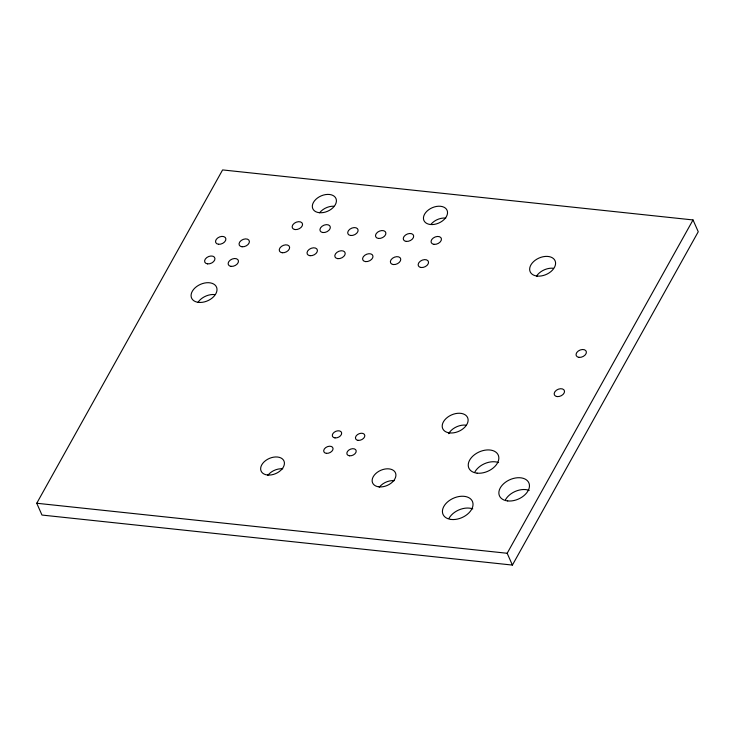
<?xml version="1.0" encoding="UTF-8"?>
<svg xmlns="http://www.w3.org/2000/svg" width="735" height="735" viewBox="0 0 735 735"><rect width="100%" height="100%" fill="white"/><g stroke="black" fill="none" stroke-linecap="round" stroke-linejoin="round"><path stroke-width="1.1" d="M36.75 503.254L222.595 169.923L693.022 219.949L698.25 231.745L512.405 565.077L41.978 515.051L36.75 503.254L507.178 553.271L512.405 565.077M507.178 553.271L693.022 219.949M449.076 518.221A16.069 10.584 -23.9 0 1 472.78 508.905M536.596 275.983A13.616 8.967 -23.9 0 1 553.317 268.257M198.018 302.296A13.616 8.967 -23.9 0 1 214.739 294.57M448.626 433.678A13.616 8.967 -23.9 0 1 465.852 425.124M430.829 224.487A12.651 8.333 -23.9 0 1 445.805 218.084M319.707 212.672A12.651 8.333 -23.9 0 1 333.736 206.204M505.505 499.69A16.069 10.584 -23.9 0 1 529.218 490.374M474.902 471.907A16.069 10.584 -23.9 0 1 498.606 462.591M267.999 475.141A12.495 8.232 -23.9 0 1 282.773 468.82M379.49 486.993A12.495 8.232 -23.9 0 1 394.272 480.681M349.538 455.801A4.934 3.252 -23.9 0 0 356.199 450.867A4.934 3.252 -23.9 0 0 348.822 450.086A4.934 3.252 -23.9 0 0 349.538 455.801M537.156 276.066A13.616 8.967 -23.9 0 0 555.541 262.441A13.616 8.967 -23.9 0 0 535.163 260.282A13.616 8.967 -23.9 0 0 537.156 276.066M198.579 302.379A13.616 8.967 -23.9 0 0 216.963 288.754A13.616 8.967 -23.9 0 0 196.594 286.586A13.616 8.967 -23.9 0 0 198.579 302.379M449.691 432.924A13.616 8.967 -23.9 0 0 468.076 419.308A13.616 8.967 -23.9 0 0 447.707 417.14A13.616 8.967 -23.9 0 0 449.691 432.924M430.416 224.506A12.651 8.333 -23.9 0 0 447.496 211.845A12.651 8.333 -23.9 0 0 428.569 209.833A12.651 8.333 -23.9 0 0 430.416 224.506M319.293 212.691A12.651 8.333 -23.9 0 0 336.373 200.03A12.651 8.333 -23.9 0 0 317.446 198.018A12.651 8.333 -23.9 0 0 319.293 212.691M579.024 357.366A5.448 3.592 -23.9 0 0 586.383 351.918A5.448 3.592 -23.9 0 0 578.234 351.054A5.448 3.592 -23.9 0 0 579.024 357.366M557.167 396.588A5.448 3.592 -23.9 0 0 564.517 391.13A5.448 3.592 -23.9 0 0 556.367 390.267A5.448 3.592 -23.9 0 0 557.167 396.588M231.112 266.373A5.448 3.592 -23.9 0 0 238.462 260.925A5.448 3.592 -23.9 0 0 230.321 260.061A5.448 3.592 -23.9 0 0 231.112 266.373M242.045 246.767A5.448 3.592 -23.9 0 0 249.395 241.319A5.448 3.592 -23.9 0 0 241.245 240.446A5.448 3.592 -23.9 0 0 242.045 246.767M451.272 519.47A16.069 10.584 -23.9 0 0 472.972 503.392A16.069 10.584 -23.9 0 0 448.929 500.838A16.069 10.584 -23.9 0 0 451.272 519.47M507.71 500.939A16.069 10.584 -23.9 0 0 529.411 484.861A16.069 10.584 -23.9 0 0 505.368 482.307A16.069 10.584 -23.9 0 0 507.71 500.939M477.098 473.156A16.069 10.584 -23.9 0 0 498.799 457.078A16.069 10.584 -23.9 0 0 474.755 454.515A16.069 10.584 -23.9 0 0 477.098 473.156M358.147 440.366A4.934 3.252 -23.9 0 0 364.808 435.432A4.934 3.252 -23.9 0 0 357.43 434.642A4.934 3.252 -23.9 0 0 358.147 440.366M334.995 437.904A4.934 3.252 -23.9 0 0 341.656 432.97A4.934 3.252 -23.9 0 0 334.278 432.189A4.934 3.252 -23.9 0 0 334.995 437.904M326.386 453.339A4.934 3.252 -23.9 0 0 333.047 448.405A4.934 3.252 -23.9 0 0 325.669 447.624A4.934 3.252 -23.9 0 0 326.386 453.339M267.522 475.012A12.495 8.232 -23.9 0 0 284.381 462.508A12.495 8.232 -23.9 0 0 265.693 460.523A12.495 8.232 -23.9 0 0 267.522 475.012M379.012 486.864A12.495 8.232 -23.9 0 0 395.88 474.369A12.495 8.232 -23.9 0 0 377.193 472.375A12.495 8.232 -23.9 0 0 379.012 486.864M434.063 244.351A5.467 3.601 -23.9 0 0 441.441 238.884A5.467 3.601 -23.9 0 0 433.264 238.011A5.467 3.601 -23.9 0 0 434.063 244.351M406.28 241.402A5.467 3.601 -23.9 0 0 413.667 235.926A5.467 3.601 -23.9 0 0 405.481 235.053A5.467 3.601 -23.9 0 0 406.28 241.402M378.497 238.443A5.467 3.601 -23.9 0 0 385.884 232.977A5.467 3.601 -23.9 0 0 377.707 232.104A5.467 3.601 -23.9 0 0 378.497 238.443M350.724 235.494A5.467 3.601 -23.9 0 0 358.101 230.018A5.467 3.601 -23.9 0 0 349.924 229.145A5.467 3.601 -23.9 0 0 350.724 235.494M322.941 232.536A5.467 3.601 -23.9 0 0 330.318 227.069A5.467 3.601 -23.9 0 0 322.141 226.196A5.467 3.601 -23.9 0 0 322.941 232.536M295.158 229.577A5.467 3.601 -23.9 0 0 302.544 224.111A5.467 3.601 -23.9 0 0 294.358 223.238A5.467 3.601 -23.9 0 0 295.158 229.577M421.155 267.512A5.467 3.601 -23.9 0 0 428.533 262.037A5.467 3.601 -23.9 0 0 420.356 261.173A5.467 3.601 -23.9 0 0 421.155 267.512M393.372 264.554A5.467 3.601 -23.9 0 0 400.75 259.087A5.467 3.601 -23.9 0 0 392.573 258.215A5.467 3.601 -23.9 0 0 393.372 264.554M365.589 261.605A5.467 3.601 -23.9 0 0 372.967 256.129A5.467 3.601 -23.9 0 0 364.79 255.265A5.467 3.601 -23.9 0 0 365.589 261.605M337.806 258.646A5.467 3.601 -23.9 0 0 345.193 253.18A5.467 3.601 -23.9 0 0 337.007 252.307A5.467 3.601 -23.9 0 0 337.806 258.646M310.023 255.697A5.467 3.601 -23.9 0 0 317.41 250.222A5.467 3.601 -23.9 0 0 309.233 249.358A5.467 3.601 -23.9 0 0 310.023 255.697M282.249 252.739A5.467 3.601 -23.9 0 0 289.627 247.272A5.467 3.601 -23.9 0 0 281.45 246.4A5.467 3.601 -23.9 0 0 282.249 252.739M207.592 263.874A5.448 3.592 -23.9 0 0 214.942 258.426A5.448 3.592 -23.9 0 0 206.792 257.553A5.448 3.592 -23.9 0 0 207.592 263.874M218.525 244.268A5.448 3.592 -23.9 0 0 225.875 238.811A5.448 3.592 -23.9 0 0 217.725 237.947A5.448 3.592 -23.9 0 0 218.525 244.268"/></g></svg>
